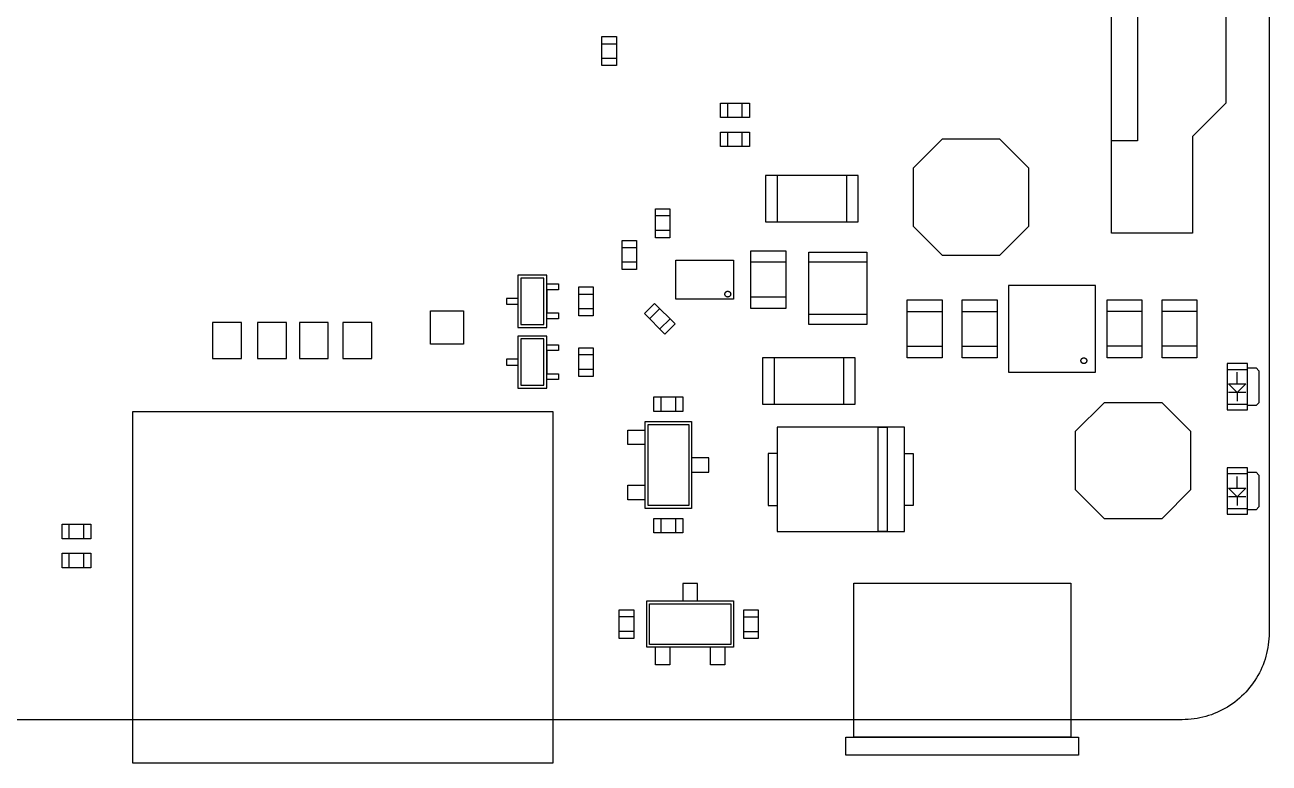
# Model space of a CAD drawing. Header units: millimetres. Extents: x -87 to 0, y -2.5 to 56.
# Drawn here: x -42.98 to 0, y -1.5 to 24 of the extents above; entities that cross this region are included whole.
import ezdxf

# ---------------------------------------------------------------- set-up
doc = ezdxf.new("R2010")
doc.units = ezdxf.units.MM
doc.header["$MEASUREMENT"] = 0
doc.layers.add('BOARD_OUTLINE', color=254, linetype='Continuous', true_color=0xd6d6d6)
doc.layers.add('PARTS_TOP', color=111, linetype='Continuous', true_color=0x7fffbf)

msp = doc.modelspace()

# ---------------------------------------------------------------- linework, layer by layer
at = {"layer": 'BOARD_OUTLINE'}
for points in [[(0, 53), (0, 3)], [(0, 3), (-0.002, 2.898), (-0.007, 2.795), (-0.016, 2.693), (-0.028, 2.591), (-0.044, 2.49), (-0.063, 2.39), (-0.085, 2.29), (-0.111, 2.191), (-0.141, 2.092), (-0.173, 1.995), (-0.209, 1.899), (-0.248, 1.805), (-0.291, 1.712), (-0.336, 1.62), (-0.385, 1.53), (-0.437, 1.441), (-0.491, 1.355), (-0.549, 1.27), (-0.61, 1.187), (-0.673, 1.107), (-0.739, 1.028), (-0.807, 0.952), (-0.879, 0.879), (-0.952, 0.807), (-1.028, 0.739), (-1.107, 0.673), (-1.187, 0.61), (-1.27, 0.549), (-1.355, 0.491), (-1.441, 0.437), (-1.53, 0.385), (-1.62, 0.336), (-1.712, 0.291), (-1.805, 0.248), (-1.899, 0.209), (-1.995, 0.173), (-2.092, 0.141), (-2.191, 0.111), (-2.29, 0.085), (-2.39, 0.063), (-2.49, 0.044), (-2.591, 0.028), (-2.693, 0.016), (-2.795, 0.007), (-2.898, 0.002), (-3, 0)], [(-3, 0), (-82, 0)]]:
    msp.add_lwpolyline(points, dxfattribs=at)
at = {"layer": 'PARTS_TOP'}
for points in [[(-5.45, 39.2), (-2.6, 39.2), (-2.6, 35.8), (-1.5, 34.7), (-1.5, 21.3), (-2.65, 20.15), (-2.65, 16.8), (-5.45, 16.8), (-5.45, 39.2)], [(-5.45, 36), (-4.55, 36), (-4.55, 20), (-5.45, 20)], [(-22.55, 22.6), (-23.05, 22.6), (-23.05, 23.6), (-22.55, 23.6), (-22.55, 22.6)], [(-23.05, 23.35), (-22.55, 23.35)], [(-23.05, 22.85), (-22.55, 22.85)], [(-17.95, 21.3), (-17.95, 20.8), (-18.95, 20.8), (-18.95, 21.3), (-17.95, 21.3)], [(-18.7, 20.8), (-18.7, 21.3)], [(-18.2, 20.8), (-18.2, 21.3)], [(-17.95, 20.3), (-17.95, 19.8), (-18.95, 19.8), (-18.95, 20.3), (-17.95, 20.3)], [(-18.7, 19.8), (-18.7, 20.3)], [(-18.2, 19.8), (-18.2, 20.3)], [(-9.3, 20.05), (-11.3, 20.05), (-12.3, 19.05), (-12.3, 17.05), (-11.3, 16.05), (-9.3, 16.05), (-8.3, 17.05), (-8.3, 19.05), (-9.3, 20.05)], [(-14.2, 18.8), (-17.4, 18.8), (-17.4, 17.2), (-14.2, 17.2), (-14.2, 18.8)], [(-17, 18.8), (-17, 17.2)], [(-14.6, 18.8), (-14.6, 17.2)], [(-21.2, 17.65), (-20.7, 17.65), (-20.7, 16.65), (-21.2, 16.65), (-21.2, 17.65)], [(-20.7, 17.4), (-21.2, 17.4)], [(-20.7, 16.9), (-21.2, 16.9)], [(-22.35, 16.55), (-21.85, 16.55), (-21.85, 15.55), (-22.35, 15.55), (-22.35, 16.55)], [(-21.85, 16.3), (-22.35, 16.3)], [(-16.7, 14.2), (-17.9, 14.2), (-17.9, 16.2), (-16.7, 16.2), (-16.7, 14.2)], [(-15.9, 13.65), (-15.9, 16.15), (-13.9, 16.15), (-13.9, 13.65), (-15.9, 13.65)], [(-21.85, 15.8), (-22.35, 15.8)], [(-20.495, 14.53), (-20.495, 15.87), (-18.505, 15.87), (-18.505, 14.53), (-20.495, 14.53)], [(-16.7, 15.8), (-17.9, 15.8)], [(-13.9, 15.8), (-15.9, 15.8)], [(-24.95, 15.35), (-25.95, 15.35), (-25.95, 13.55), (-24.95, 13.55), (-24.95, 15.35)], [(-25.05, 15.25), (-25.85, 15.25), (-25.85, 13.65), (-25.05, 13.65), (-25.05, 15.25)], [(-24.95, 15.05), (-24.55, 15.05), (-24.55, 14.85), (-24.95, 14.85), (-24.95, 14.05), (-24.55, 14.05), (-24.55, 13.85), (-24.95, 13.85)], [(-23.35, 13.95), (-23.85, 13.95), (-23.85, 14.95), (-23.35, 14.95), (-23.35, 13.95)], [(-23.85, 14.7), (-23.35, 14.7)], [(-18.8, 14.7), (-18.8, 14.703), (-18.8, 14.707), (-18.799, 14.71), (-18.799, 14.714), (-18.799, 14.717), (-18.798, 14.721), (-18.797, 14.724), (-18.796, 14.727), (-18.795, 14.731), (-18.794, 14.734), (-18.793, 14.737), (-18.792, 14.74), (-18.79, 14.743), (-18.789, 14.746), (-18.787, 14.75), (-18.785, 14.752), (-18.783, 14.755), (-18.781, 14.758), (-18.779, 14.761), (-18.777, 14.764), (-18.775, 14.766), (-18.773, 14.769), (-18.77, 14.771), (-18.768, 14.774), (-18.765, 14.776), (-18.762, 14.778), (-18.76, 14.78), (-18.757, 14.782), (-18.754, 14.784), (-18.751, 14.786), (-18.748, 14.788), (-18.745, 14.789), (-18.742, 14.791), (-18.739, 14.792), (-18.735, 14.794), (-18.732, 14.795), (-18.729, 14.796), (-18.726, 14.797), (-18.722, 14.797), (-18.719, 14.798), (-18.715, 14.799), (-18.712, 14.799), (-18.709, 14.8), (-18.705, 14.8), (-18.702, 14.8), (-18.698, 14.8), (-18.695, 14.8), (-18.691, 14.8), (-18.688, 14.799), (-18.685, 14.799), (-18.681, 14.798), (-18.678, 14.797), (-18.674, 14.797), (-18.671, 14.796), (-18.668, 14.795), (-18.665, 14.794), (-18.661, 14.792), (-18.658, 14.791), (-18.655, 14.789), (-18.652, 14.788), (-18.649, 14.786), (-18.646, 14.784), (-18.643, 14.782), (-18.64, 14.78), (-18.638, 14.778), (-18.635, 14.776), (-18.632, 14.774), (-18.63, 14.771), (-18.627, 14.769), (-18.625, 14.766), (-18.623, 14.764), (-18.621, 14.761), (-18.619, 14.758), (-18.617, 14.755), (-18.615, 14.752), (-18.613, 14.75), (-18.611, 14.746), (-18.61, 14.743), (-18.608, 14.74), (-18.607, 14.737), (-18.606, 14.734), (-18.605, 14.731), (-18.604, 14.727), (-18.603, 14.724), (-18.602, 14.721), (-18.601, 14.717), (-18.601, 14.714), (-18.601, 14.71), (-18.6, 14.707), (-18.6, 14.703), (-18.6, 14.7)], [(-18.6, 14.7), (-18.6, 14.697), (-18.6, 14.693), (-18.601, 14.69), (-18.601, 14.686), (-18.601, 14.683), (-18.602, 14.679), (-18.603, 14.676), (-18.604, 14.673), (-18.605, 14.669), (-18.606, 14.666), (-18.607, 14.663), (-18.608, 14.66), (-18.61, 14.657), (-18.611, 14.654), (-18.613, 14.65), (-18.615, 14.648), (-18.617, 14.645), (-18.619, 14.642), (-18.621, 14.639), (-18.623, 14.636), (-18.625, 14.634), (-18.627, 14.631), (-18.63, 14.629), (-18.632, 14.626), (-18.635, 14.624), (-18.638, 14.622), (-18.64, 14.62), (-18.643, 14.618), (-18.646, 14.616), (-18.649, 14.614), (-18.652, 14.612), (-18.655, 14.611), (-18.658, 14.609), (-18.661, 14.608), (-18.665, 14.606), (-18.668, 14.605), (-18.671, 14.604), (-18.674, 14.603), (-18.678, 14.603), (-18.681, 14.602), (-18.685, 14.601), (-18.688, 14.601), (-18.691, 14.6), (-18.695, 14.6), (-18.698, 14.6), (-18.702, 14.6), (-18.705, 14.6), (-18.709, 14.6), (-18.712, 14.601), (-18.715, 14.601), (-18.719, 14.602), (-18.722, 14.603), (-18.726, 14.603), (-18.729, 14.604), (-18.732, 14.605), (-18.735, 14.606), (-18.739, 14.608), (-18.742, 14.609), (-18.745, 14.611), (-18.748, 14.612), (-18.751, 14.614), (-18.754, 14.616), (-18.757, 14.618), (-18.76, 14.62), (-18.762, 14.622), (-18.765, 14.624), (-18.768, 14.626), (-18.77, 14.629), (-18.773, 14.631), (-18.775, 14.634), (-18.777, 14.636), (-18.779, 14.639), (-18.781, 14.642), (-18.783, 14.645), (-18.785, 14.648), (-18.787, 14.65), (-18.789, 14.654), (-18.79, 14.657), (-18.792, 14.66), (-18.793, 14.663), (-18.794, 14.666), (-18.795, 14.669), (-18.796, 14.673), (-18.797, 14.676), (-18.798, 14.679), (-18.799, 14.683), (-18.799, 14.686), (-18.799, 14.69), (-18.8, 14.693), (-18.8, 14.697), (-18.8, 14.7)], [(-6, 12), (-6, 15), (-9, 15), (-9, 12), (-6, 12)], [(-25.95, 14.55), (-26.35, 14.55), (-26.35, 14.35), (-25.95, 14.35)], [(-23.85, 14.2), (-23.35, 14.2)], [(-20.52, 13.673), (-20.873, 13.32), (-21.58, 14.027), (-21.227, 14.38), (-20.52, 13.673)], [(-21.05, 14.204), (-21.404, 13.85)], [(-16.7, 14.6), (-17.9, 14.6)], [(-12.5, 14.5), (-11.3, 14.5), (-11.3, 12.5), (-12.5, 12.5), (-12.5, 14.5)], [(-10.6, 14.5), (-9.4, 14.5), (-9.4, 12.5), (-10.6, 12.5), (-10.6, 14.5)], [(-4.4, 12.5), (-5.6, 12.5), (-5.6, 14.5), (-4.4, 14.5), (-4.4, 12.5)], [(-2.5, 12.5), (-3.7, 12.5), (-3.7, 14.5), (-2.5, 14.5), (-2.5, 12.5)], [(-27.825, 12.975), (-28.975, 12.975), (-28.975, 14.125), (-27.825, 14.125), (-27.825, 12.975)], [(-20.696, 13.85), (-21.05, 13.496)], [(-13.9, 14), (-15.9, 14)], [(-12.5, 14.1), (-11.3, 14.1)], [(-10.6, 14.1), (-9.4, 14.1)], [(-4.4, 14.1), (-5.6, 14.1)], [(-2.5, 14.1), (-3.7, 14.1)], [(-35.5, 13.725), (-36.5, 13.725), (-36.5, 12.475), (-35.5, 12.475), (-35.5, 13.725)], [(-33.95, 13.725), (-34.95, 13.725), (-34.95, 12.475), (-33.95, 12.475), (-33.95, 13.725)], [(-32.5, 13.725), (-33.5, 13.725), (-33.5, 12.475), (-32.5, 12.475), (-32.5, 13.725)], [(-31, 13.725), (-32, 13.725), (-32, 12.475), (-31, 12.475), (-31, 13.725)], [(-24.95, 13.25), (-25.95, 13.25), (-25.95, 11.45), (-24.95, 11.45), (-24.95, 13.25)], [(-25.05, 13.15), (-25.85, 13.15), (-25.85, 11.55), (-25.05, 11.55), (-25.05, 13.15)], [(-24.95, 12.95), (-24.55, 12.95), (-24.55, 12.75), (-24.95, 12.75), (-24.95, 11.95), (-24.55, 11.95), (-24.55, 11.75), (-24.95, 11.75)], [(-12.5, 12.9), (-11.3, 12.9)], [(-10.6, 12.9), (-9.4, 12.9)], [(-4.4, 12.9), (-5.6, 12.9)], [(-2.5, 12.9), (-3.7, 12.9)], [(-23.85, 12.85), (-23.35, 12.85), (-23.35, 11.85), (-23.85, 11.85), (-23.85, 12.85)], [(-23.35, 12.6), (-23.85, 12.6)], [(-14.3, 12.5), (-17.5, 12.5), (-17.5, 10.9), (-14.3, 10.9), (-14.3, 12.5)], [(-17.1, 12.5), (-17.1, 10.9)], [(-14.7, 12.5), (-14.7, 10.9)], [(-6.5, 12.4), (-6.5, 12.403), (-6.5, 12.407), (-6.499, 12.41), (-6.499, 12.414), (-6.499, 12.417), (-6.498, 12.421), (-6.497, 12.424), (-6.496, 12.427), (-6.495, 12.431), (-6.494, 12.434), (-6.493, 12.437), (-6.492, 12.44), (-6.49, 12.443), (-6.489, 12.446), (-6.487, 12.45), (-6.485, 12.452), (-6.483, 12.455), (-6.481, 12.458), (-6.479, 12.461), (-6.477, 12.464), (-6.475, 12.466), (-6.473, 12.469), (-6.47, 12.471), (-6.468, 12.474), (-6.465, 12.476), (-6.462, 12.478), (-6.46, 12.48), (-6.457, 12.482), (-6.454, 12.484), (-6.451, 12.486), (-6.448, 12.488), (-6.445, 12.489), (-6.442, 12.491), (-6.439, 12.492), (-6.435, 12.494), (-6.432, 12.495), (-6.429, 12.496), (-6.426, 12.497), (-6.422, 12.497), (-6.419, 12.498), (-6.415, 12.499), (-6.412, 12.499), (-6.409, 12.5), (-6.405, 12.5), (-6.402, 12.5), (-6.398, 12.5), (-6.395, 12.5), (-6.391, 12.5), (-6.388, 12.499), (-6.385, 12.499), (-6.381, 12.498), (-6.378, 12.497), (-6.374, 12.497), (-6.371, 12.496), (-6.368, 12.495), (-6.365, 12.494), (-6.361, 12.492), (-6.358, 12.491), (-6.355, 12.489), (-6.352, 12.488), (-6.349, 12.486), (-6.346, 12.484), (-6.343, 12.482), (-6.34, 12.48), (-6.338, 12.478), (-6.335, 12.476), (-6.332, 12.474), (-6.33, 12.471), (-6.327, 12.469), (-6.325, 12.466), (-6.323, 12.464), (-6.321, 12.461), (-6.319, 12.458), (-6.317, 12.455), (-6.315, 12.452), (-6.313, 12.45), (-6.311, 12.446), (-6.31, 12.443), (-6.308, 12.44), (-6.307, 12.437), (-6.306, 12.434), (-6.305, 12.431), (-6.304, 12.427), (-6.303, 12.424), (-6.302, 12.421), (-6.301, 12.417), (-6.301, 12.414), (-6.301, 12.41), (-6.3, 12.407), (-6.3, 12.403), (-6.3, 12.4)], [(-25.95, 12.45), (-26.35, 12.45), (-26.35, 12.25), (-25.95, 12.25)], [(-23.35, 12.1), (-23.85, 12.1)], [(-6.3, 12.4), (-6.3, 12.397), (-6.3, 12.393), (-6.301, 12.39), (-6.301, 12.386), (-6.301, 12.383), (-6.302, 12.379), (-6.303, 12.376), (-6.304, 12.373), (-6.305, 12.369), (-6.306, 12.366), (-6.307, 12.363), (-6.308, 12.36), (-6.31, 12.357), (-6.311, 12.354), (-6.313, 12.35), (-6.315, 12.348), (-6.317, 12.345), (-6.319, 12.342), (-6.321, 12.339), (-6.323, 12.336), (-6.325, 12.334), (-6.327, 12.331), (-6.33, 12.329), (-6.332, 12.326), (-6.335, 12.324), (-6.338, 12.322), (-6.34, 12.32), (-6.343, 12.318), (-6.346, 12.316), (-6.349, 12.314), (-6.352, 12.312), (-6.355, 12.311), (-6.358, 12.309), (-6.361, 12.308), (-6.365, 12.306), (-6.368, 12.305), (-6.371, 12.304), (-6.374, 12.303), (-6.378, 12.303), (-6.381, 12.302), (-6.385, 12.301), (-6.388, 12.301), (-6.391, 12.3), (-6.395, 12.3), (-6.398, 12.3), (-6.402, 12.3), (-6.405, 12.3), (-6.409, 12.3), (-6.412, 12.301), (-6.415, 12.301), (-6.419, 12.302), (-6.422, 12.303), (-6.426, 12.303), (-6.429, 12.304), (-6.432, 12.305), (-6.435, 12.306), (-6.439, 12.308), (-6.442, 12.309), (-6.445, 12.311), (-6.448, 12.312), (-6.451, 12.314), (-6.454, 12.316), (-6.457, 12.318), (-6.46, 12.32), (-6.462, 12.322), (-6.465, 12.324), (-6.468, 12.326), (-6.47, 12.329), (-6.473, 12.331), (-6.475, 12.334), (-6.477, 12.336), (-6.479, 12.339), (-6.481, 12.342), (-6.483, 12.345), (-6.485, 12.348), (-6.487, 12.35), (-6.489, 12.354), (-6.49, 12.357), (-6.492, 12.36), (-6.493, 12.363), (-6.494, 12.366), (-6.495, 12.369), (-6.496, 12.373), (-6.497, 12.376), (-6.498, 12.379), (-6.499, 12.383), (-6.499, 12.386), (-6.499, 12.39), (-6.5, 12.393), (-6.5, 12.397), (-6.5, 12.4)], [(-0.75, 10.7), (-0.75, 12.3), (-1.45, 12.3), (-1.45, 10.7), (-0.75, 10.7)], [(-1.45, 12.1), (-0.75, 12.1)], [(-0.75, 12.15), (-0.45, 12.15), (-0.35, 12.05), (-0.35, 10.95), (-0.45, 10.85), (-0.75, 10.85)], [(-1.1, 11.6), (-1.1, 12)], [(-1.1, 11.3), (-1.4, 11.6), (-0.8, 11.6), (-1.1, 11.3), (-1.1, 11)], [(-0.8, 11.3), (-1.4, 11.3)], [(-21.25, 10.65), (-21.25, 11.15), (-20.25, 11.15), (-20.25, 10.65), (-21.25, 10.65)], [(-21, 10.65), (-21, 11.15)], [(-20.5, 10.65), (-20.5, 11.15)], [(-5.7, 6.95), (-3.7, 6.95), (-2.7, 7.95), (-2.7, 9.95), (-3.7, 10.95), (-5.7, 10.95), (-6.7, 9.95), (-6.7, 7.95), (-5.7, 6.95)], [(-1.45, 10.9), (-0.75, 10.9)], [(-24.75, 10.65), (-24.75, -1.5), (-39.25, -1.5), (-39.25, 10.65), (-24.75, 10.65)], [(-21.55, 9.5), (-22.15, 9.5), (-22.15, 10), (-21.55, 10)], [(-21.55, 7.3), (-21.55, 10.3), (-19.95, 10.3), (-19.95, 7.3), (-21.55, 7.3)], [(-21.45, 7.4), (-21.45, 10.2), (-20.05, 10.2), (-20.05, 7.4), (-21.45, 7.4)], [(-12.6, 10.1), (-17, 10.1), (-17, 6.5), (-12.6, 6.5), (-12.6, 10.1)], [(-13.2, 10.1), (-13.2, 6.5), (-13.5, 6.5), (-13.5, 10.1), (-13.2, 10.1)], [(-19.95, 8.55), (-19.35, 8.55), (-19.35, 9.05), (-19.95, 9.05)], [(-17, 9.2), (-17.3, 9.2), (-17.3, 7.4), (-17, 7.4)], [(-12.6, 9.2), (-12.3, 9.2), (-12.3, 7.4), (-12.6, 7.4)], [(-0.75, 7.1), (-0.75, 8.7), (-1.45, 8.7), (-1.45, 7.1), (-0.75, 7.1)], [(-1.45, 8.5), (-0.75, 8.5)], [(-1.1, 8), (-1.1, 8.4)], [(-0.75, 8.55), (-0.45, 8.55), (-0.35, 8.45), (-0.35, 7.35), (-0.45, 7.25), (-0.75, 7.25)], [(-21.55, 7.6), (-22.15, 7.6), (-22.15, 8.1), (-21.55, 8.1)], [(-1.1, 7.7), (-1.4, 8), (-0.8, 8), (-1.1, 7.7), (-1.1, 7.4)], [(-0.8, 7.7), (-1.4, 7.7)], [(-21.25, 6.45), (-21.25, 6.95), (-20.25, 6.95), (-20.25, 6.45), (-21.25, 6.45)], [(-21, 6.45), (-21, 6.95)], [(-20.5, 6.45), (-20.5, 6.95)], [(-1.45, 7.3), (-0.75, 7.3)], [(-40.7, 6.75), (-40.7, 6.25), (-41.7, 6.25), (-41.7, 6.75), (-40.7, 6.75)], [(-41.45, 6.25), (-41.45, 6.75)], [(-40.95, 6.25), (-40.95, 6.75)], [(-40.7, 5.75), (-40.7, 5.25), (-41.7, 5.25), (-41.7, 5.75), (-40.7, 5.75)], [(-41.45, 5.25), (-41.45, 5.75)], [(-40.95, 5.25), (-40.95, 5.75)], [(-19.75, 4.1), (-19.75, 4.7), (-20.25, 4.7), (-20.25, 4.1)], [(-6.85, -0.6), (-14.35, -0.6), (-14.35, 4.71), (-6.85, 4.71), (-6.85, -0.6)], [(-18.5, 2.5), (-21.5, 2.5), (-21.5, 4.1), (-18.5, 4.1), (-18.5, 2.5)], [(-18.6, 2.6), (-21.4, 2.6), (-21.4, 4), (-18.6, 4), (-18.6, 2.6)], [(-22.45, 3.8), (-21.95, 3.8), (-21.95, 2.8), (-22.45, 2.8), (-22.45, 3.8)], [(-21.95, 3.55), (-22.45, 3.55)], [(-18.15, 3.8), (-17.65, 3.8), (-17.65, 2.8), (-18.15, 2.8), (-18.15, 3.8)], [(-18.15, 3.55), (-17.65, 3.55)], [(-21.95, 3.05), (-22.45, 3.05)], [(-18.15, 3.05), (-17.65, 3.05)], [(-20.7, 2.5), (-20.7, 1.9), (-21.2, 1.9), (-21.2, 2.5)], [(-18.8, 2.5), (-18.8, 1.9), (-19.3, 1.9), (-19.3, 2.5)], [(-6.58, -1.22), (-14.62, -1.22), (-14.62, -0.6), (-6.58, -0.6), (-6.58, -1.22)]]:
    msp.add_lwpolyline(points, dxfattribs=at)

doc.saveas('drawing.dxf')
